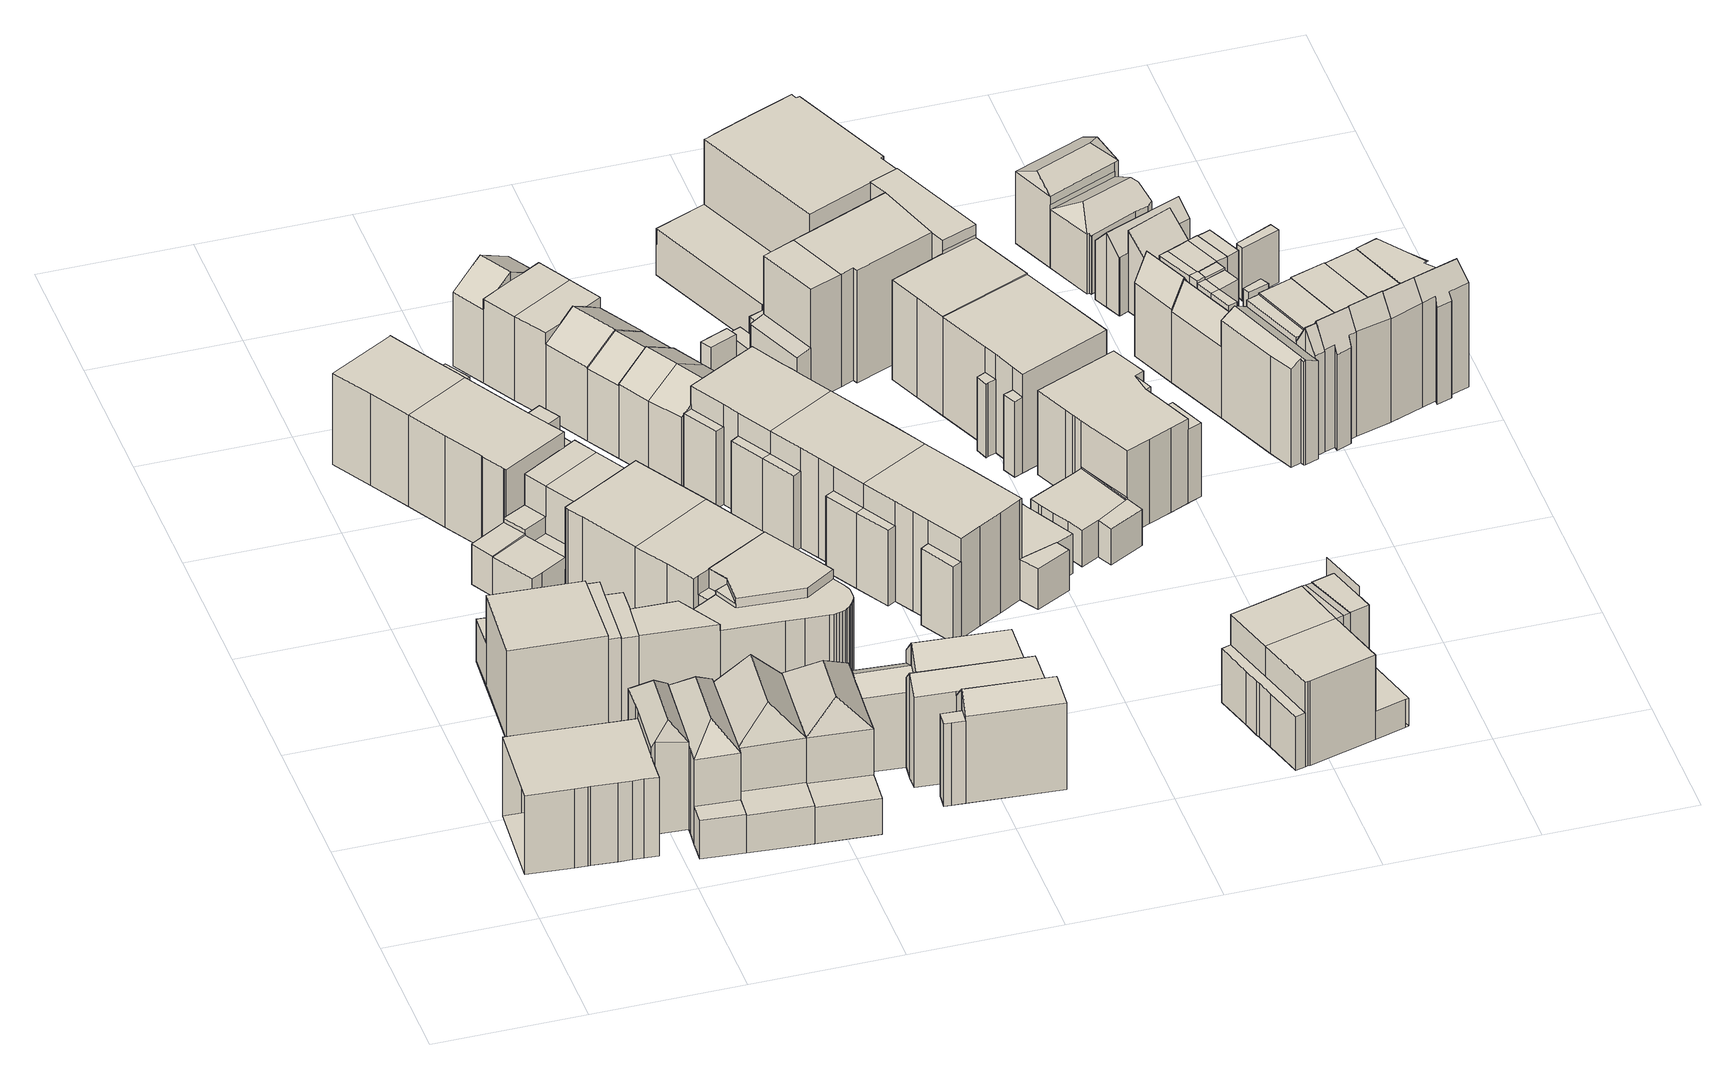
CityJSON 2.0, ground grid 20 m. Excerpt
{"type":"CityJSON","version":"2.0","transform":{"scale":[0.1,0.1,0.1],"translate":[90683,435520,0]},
"CityObjects":{
"building1":{"type":"Building","attributes":{"TerrainHeight":2.69,"bron_tex":"UltraCAM-X 10cm juni 2008","voll_tex":"complete","bron_geo":"Lidar 15-30 punten - nov. 2008","status":"1"},"geometry":[{"type":"MultiSurface","lod":"2","boundaries":[[[0,1,2,3,4,5,6,7,8,9,10,11,12]],[[13,14,15,16,17,18,19,20,21,22,23,24,25]],[[0,12,14,13]],[[12,11,15,14]],[[11,10,16,15]],[[26,9,17,27]],[[9,8,18,17]],[[8,7,19,18]],[[7,6,20,19]],[[6,5,21,20]],[[5,4,22,21]],[[4,3,23,22]],[[3,2,24,23]],[[2,1,25,24]]]}]},
"building2":{"type":"Building","attributes":{"TerrainHeight":2.73,"bron_tex":"UltraCAM-X 10cm juni 2008","voll_tex":"complete","bron_geo":"Lidar 15-30 punten - nov. 2008","status":"1"},"geometry":[{"type":"MultiSurface","lod":"2","boundaries":[[[28,29,30,31]],[[32,33,34,35]],[[36,37,38,39]],[[32,35,38,40]],[[35,34,39,38]],[[34,33,41,42]],[[28,31,40,37]],[[31,30,33,32]],[[30,29,43,44]],[[29,28,37,36]]]}]},
"building3":{"type":"Building","attributes":{"TerrainHeight":2.78,"bron_tex":"UltraCAM-X 10cm juni 2008","voll_tex":"complete","bron_geo":"Lidar 15-30 punten - nov. 2008","status":"1"},"geometry":[{"type":"MultiSurface","lod":"2","boundaries":[[[45,46,47]],[[47,46,48,49,50,51]],[[45,47,51,52,53,54]],[[52,51,50]],[[55,56,57]],[[58,59,57,56]],[[60,61,62,58,56,55,63]],[[62,59,58]],[[64,65,66,67]],[[16,68,69,70,71,72,73,74,75,76,17]],[[64,67,77,72]],[[66,65,71,78]],[[65,64,72,71]],[[46,45,67,66]],[[50,49,79,70]],[[49,48,80,79]],[[48,46,78,80]],[[45,54,73,77]],[[54,53,74,73]],[[52,50,70,81]],[[55,57,81,69]],[[57,59,53,52]],[[61,60,10,26]],[[60,63,68,16]],[[63,55,69,68]],[[62,61,27,75]],[[59,62,75,74]]]}]},
"building4":{"type":"Building","attributes":{"TerrainHeight":3.07,"bron_tex":"UltraCAM-X 10cm juni 2008","voll_tex":"complete","bron_geo":"Lidar 15-30 punten - nov. 2008","status":"1"},"geometry":[{"type":"MultiSurface","lod":"2","boundaries":[[[82,83,84,85]],[[83,86,84]],[[82,85,87]],[[84,86,87,85]],[[88,89,90,91,92,93]],[[70,94,95,71]],[[88,93,78,71]],[[93,92,80,78]],[[92,91,79,80]],[[90,89,95,96]],[[89,88,71,95]],[[83,82,70,79]],[[86,83,91,90]],[[82,87,94,70]],[[87,86,96,94]]]}]},
"building5":{"type":"Building","attributes":{"TerrainHeight":3.21,"bron_tex":"UltraCAM-X 10cm juni 2008","voll_tex":"complete","bron_geo":"Lidar 15-30 punten - nov. 2008","status":"1"},"geometry":[{"type":"MultiSurface","lod":"2","boundaries":[[[44,43,97,98,99]],[[100,101,102,103,104]],[[105,106,107,108,109]],[[42,41,110,111,112,113,114,115,116]],[[117,118,119,36,39,120]],[[105,109,102,101]],[[109,108,114,113]],[[108,107,118,121]],[[107,106,122,123]],[[106,105,124,119]],[[42,116,120,39]],[[116,115,117,120]],[[115,114,121,117]],[[44,99,110,41]],[[99,98,111,110]],[[98,97,100,104]],[[97,43,36,125]],[[104,103,112,111]],[[103,102,113,112]],[[101,100,125,124]]]}]},
"building6":{"type":"Building","attributes":{"TerrainHeight":2.7,"bron_tex":"UltraCAM-X 10cm juni 2008","voll_tex":"complete","bron_geo":"Lidar 15-30 punten - nov. 2008","status":"1"},"geometry":[{"type":"MultiSurface","lod":"2","boundaries":[[[126,127,128,129]],[[130,131,132,133,134,135,136,137,138]],[[139,140,141,142]],[[143,144,145,146]],[[147,148,149,150,151,152,153]],[[126,129,139,142]],[[129,128,154,155]],[[128,127,143,146]],[[130,138,142,141]],[[138,137,127,126]],[[137,136,144,143]],[[134,133,153,152]],[[133,132,147,153]],[[140,139,155,149]],[[146,145,150,154]],[[145,144,156,157]]]}]},
"building7":{"type":"Building","attributes":{"TerrainHeight":2.75,"bron_tex":"UltraCAM-X 10cm juni 2008","voll_tex":"complete","bron_geo":"Lidar 15-30 punten - nov. 2008","status":"1"},"geometry":[{"type":"MultiSurface","lod":"2","boundaries":[[[158,159,160,161]],[[162,163,164,165,166]],[[167,168,169,170]],[[160,171,172,161]],[[173,174,175,176,177]],[[178,179,180,181]],[[182,183,184,185,186,187,188]],[[180,179,185,189]],[[159,158,183,190]],[[158,161,191,183]],[[160,159,173,177]],[[166,165,179,178]],[[165,164,186,185]],[[164,163,187,186]],[[163,162,192,187]],[[168,167,193,188]],[[170,169,162,166]],[[169,168,188,192]],[[161,172,184,191]],[[172,171,189,184]],[[171,160,181,180]],[[175,174,182,193]],[[174,173,190,182]],[[177,176,178,181]],[[176,175,167,170]]]}]},
"building8":{"type":"Building","attributes":{"TerrainHeight":2.72,"bron_tex":"UltraCAM-X 10cm juni 2008","voll_tex":"complete","bron_geo":"Lidar 15-30 punten - nov. 2008","status":"1"},"geometry":[{"type":"MultiSurface","lod":"2","boundaries":[[[136,135,134,194,195,196,197,198,199,200,201,202]],[[202,201,203,204]],[[205,157,156,206]],[[207,208,209,210,211]],[[151,150,212,183,182,213,214,215,216,217,152]],[[211,210,212,218]],[[210,209,183,212]],[[209,208,219,183]],[[136,202,206,156]],[[201,200,208,207]],[[200,199,182,219]],[[199,198,213,182]],[[198,197,214,213]],[[197,196,215,214]],[[196,195,216,215]],[[195,194,217,216]],[[194,134,152,217]],[[202,204,205,206]],[[204,203,218,220]],[[203,201,207,211]],[[157,205,220,150]]]}]},
"building9":{"type":"Building","attributes":{"TerrainHeight":3.33,"bron_tex":"UltraCAM-X 10cm juni 2008","voll_tex":"complete","bron_geo":"Lidar 15-30 punten - nov. 2008","status":"1"},"geometry":[{"type":"MultiSurface","lod":"2","boundaries":[[[86,221,222,223]],[[86,224,221]],[[223,222,225]],[[221,224,226,227,225,222]],[[228,229,230,231]],[[94,232,233,234,235,95]],[[228,231,96,95]],[[230,229,235,236]],[[229,228,95,235]],[[86,223,94,96]],[[224,86,231,230]],[[223,225,232,94]],[[225,237,238]],[[239,227,240]],[[227,226,234,233]],[[226,224,236,234]]]}]},
"building10":{"type":"Building","attributes":{"TerrainHeight":3.16,"bron_tex":"UltraCAM-X 10cm juni 2008","voll_tex":"complete","bron_geo":"Lidar 15-30 punten - nov. 2008","status":"1"},"geometry":[{"type":"MultiSurface","lod":"2","boundaries":[[[241,242,243,244,245,246,247,248]],[[184,249,250,251,252,253,185]],[[241,248,189,185]],[[248,247,184,189]],[[247,246,249,184]],[[245,244,251,250]],[[244,243,252,251]],[[243,242,253,252]],[[242,241,185,253]]]}]},
"building11":{"type":"Building","attributes":{"TerrainHeight":3.17,"bron_tex":"UltraCAM-X 10cm juni 2008","voll_tex":"complete","bron_geo":"Lidar 15-30 punten - nov. 2008","status":"1"},"geometry":[{"type":"MultiSurface","lod":"2","boundaries":[[[254,255,256,257]],[[258,259,260,261]],[[123,122,262,263,264,265,266,267,268,269,270,271,272,273,274,275,276,277,278,279,280,281,282,283,284,285,286]],[[287,288,289,290,291,292,293,294]],[[295,246,245,296,297,298,299]],[[249,300,301,302,303,304,305,306,307,308,309,310,311,312,313,314,315,316,317,318,319,320,321,322,119,118,323,324,325,326,250]],[[255,254,324,323]],[[258,261,256,255]],[[259,258,286,285]],[[123,286,323,118]],[[283,282,302,327]],[[282,281,303,302]],[[281,280,304,303]],[[280,279,305,304]],[[279,278,306,305]],[[278,277,307,306]],[[277,276,308,307]],[[276,275,309,308]],[[275,274,310,309]],[[274,273,311,310]],[[273,272,312,311]],[[272,271,313,312]],[[271,270,314,313]],[[270,269,315,314]],[[269,268,316,315]],[[268,267,317,316]],[[267,266,318,317]],[[266,265,319,318]],[[265,264,320,319]],[[264,263,321,320]],[[263,262,322,321]],[[262,122,119,322]],[[287,294,295,299]],[[294,293,300,328]],[[293,292,301,300]],[[292,291,327,301]],[[291,290,284,283]],[[290,289,285,284]],[[289,288,260,259]],[[329,287,257,256]],[[288,329,261,260]],[[246,295,328,249]],[[299,298,254,257]],[[298,297,325,324]],[[297,296,326,325]],[[296,245,250,326]]]}]},
"building12":{"type":"Building","attributes":{"TerrainHeight":1.09,"bron_tex":"UltraCAM-X 10cm juni 2008","voll_tex":"complete","bron_geo":"Lidar 15-30 punten - nov. 2008","status":"1"},"geometry":[{"type":"MultiSurface","lod":"2","boundaries":[[[330,331,332,333]],[[331,334,335,332]],[[336,337,338,339]],[[331,340,341]],[[330,333,338,337]],[[342,332,343]],[[344,331,341]],[[332,345,343]],[[335,334,336,339]]]}]},
"building13":{"type":"Building","attributes":{"TerrainHeight":3.39,"bron_tex":"UltraCAM-X 10cm juni 2008","voll_tex":"complete","bron_geo":"Lidar 15-30 punten - nov. 2008","status":"1"},"geometry":[{"type":"MultiSurface","lod":"2","boundaries":[[[240,346,347,348,349]],[[349,348,350,238]],[[351,352,353,354]],[[354,353,355,356,357]],[[358,359,360,233,232,361]],[[239,349,362]],[[347,346,360,363]],[[346,240,233,360]],[[349,237,362]],[[238,350,364,232]],[[351,354,365,347]],[[353,352,359,366]],[[352,351,363,359]],[[367,357,350,348]],[[354,367,348,365]],[[357,356,361,364]],[[356,355,358,361]],[[355,353,366,358]]]}]},
"building14":{"type":"Building","attributes":{"TerrainHeight":1.14,"bron_tex":"UltraCAM-X 10cm juni 2008","voll_tex":"complete","bron_geo":"Lidar 15-30 punten - nov. 2008","status":"1"},"geometry":[{"type":"MultiSurface","lod":"2","boundaries":[[[368,369,370,371]],[[339,338,372,373]],[[342,371,333]],[[368,345,335]],[[371,370,372,338]],[[369,368,339,373]]]}]},
"building15":{"type":"Building","attributes":{"TerrainHeight":3.38,"bron_tex":"UltraCAM-X 10cm juni 2008","voll_tex":"complete","bron_geo":"Lidar 15-30 punten - nov. 2008","status":"1"},"geometry":[{"type":"MultiSurface","lod":"2","boundaries":[[[374,375,376,377]],[[378,379,380,375,374]],[[359,381,382,383,360]],[[374,377,360,384]],[[377,376,359,360]],[[376,375,385,359]],[[378,374,384,383]],[[375,380,381,385]],[[380,379,386,387]],[[379,378,383,382]]]}]},
"building16":{"type":"Building","attributes":{"TerrainHeight":1.2,"bron_tex":"UltraCAM-X 10cm juni 2008","voll_tex":"complete","bron_geo":"Lidar 15-30 punten - nov. 2008","status":"1"},"geometry":[{"type":"MultiSurface","lod":"2","boundaries":[[[370,369,388,389]],[[373,372,390,391]],[[370,389,390,372]],[[389,392,393]],[[394,388,395]],[[388,369,373,391]]]}]},
"building17":{"type":"Building","attributes":{"TerrainHeight":3.55,"bron_tex":"UltraCAM-X 10cm juni 2008","voll_tex":"complete","bron_geo":"Lidar 15-30 punten - nov. 2008","status":"1"},"geometry":[{"type":"MultiSurface","lod":"2","boundaries":[[[396,397,398,399,400]],[[399,398,387,386]],[[401,402,403,404,405]],[[381,406,407,408,409,410,382]],[[401,405,409,408]],[[405,404,410,409]],[[403,402,407,411]],[[402,401,408,407]],[[396,400,404,403]],[[400,399,412,410]],[[398,397,406,413]],[[397,396,411,406]],[[399,386,382,412]],[[387,398,413,381]]]}]},
"building18":{"type":"Building","attributes":{"TerrainHeight":0.97,"bron_tex":"UltraCAM-X 10cm juni 2008","voll_tex":"complete","bron_geo":"Lidar 15-30 punten - nov. 2008","status":"1"},"geometry":[{"type":"MultiSurface","lod":"2","boundaries":[[[395,414,415,416]],[[416,415,417,393]],[[391,390,418,419]],[[394,416,420]],[[415,414,421,422]],[[414,395,391,419]],[[416,392,420]],[[393,417,418,390]],[[417,415,422,423]]]}]},
"building19":{"type":"Building","attributes":{"TerrainHeight":1.1,"bron_tex":"UltraCAM-X 10cm juni 2008","voll_tex":"complete","bron_geo":"Lidar 15-30 punten - nov. 2008","status":"1"},"geometry":[{"type":"MultiSurface","lod":"2","boundaries":[[[422,421,424,425]],[[423,422,425,426]],[[419,418,427,428]],[[424,421,419,428]],[[423,426,427,418]]]}]},
"building20":{"type":"Building","attributes":{"TerrainHeight":0.93,"bron_tex":"UltraCAM-X 10cm juni 2008","voll_tex":"complete","bron_geo":"Lidar 15-30 punten - nov. 2008","status":"1"},"geometry":[{"type":"MultiSurface","lod":"2","boundaries":[[[429,430,431,432]],[[433,429,432,434]],[[428,427,435,436]],[[430,429,425,424]],[[431,430,428,436]],[[429,433,426,425]],[[433,434,435,427]]]}]},
"building21":{"type":"Building","attributes":{"TerrainHeight":0.93,"bron_tex":"UltraCAM-X 10cm juni 2008","voll_tex":"complete","bron_geo":"Lidar 15-30 punten - nov. 2008","status":"1"},"geometry":[{"type":"MultiSurface","lod":"2","boundaries":[[[432,431,437,438,439]],[[434,432,439,440]],[[436,435,441,442,443]],[[439,438,442,444]],[[438,437,443,442]],[[437,431,436,443]],[[434,440,441,435]],[[440,439,444,441]]]}]},
"building22":{"type":"Building","attributes":{"TerrainHeight":0.87,"bron_tex":"UltraCAM-X 10cm juni 2008","voll_tex":"complete","bron_geo":"Lidar 15-30 punten - nov. 2008","status":"1"},"geometry":[{"type":"MultiSurface","lod":"2","boundaries":[[[445,446,447,448,449,450,451,452,453,454,455]],[[456,457,458,459]],[[460,461,462,463]],[[442,441,464,465,466,467,468,469,470,471,472,473,474]],[[456,459,475,442]],[[458,457,474,473]],[[457,456,442,474]],[[460,463,472,471]],[[461,460,471,470]],[[445,455,441,475]],[[455,454,464,441]],[[454,453,465,464]],[[453,452,466,465]],[[452,451,467,466]],[[451,450,468,467]],[[450,449,469,468]],[[448,447,463,462]],[[447,446,473,472]],[[446,445,459,458]]]}]},
"building23":{"type":"Building","attributes":{"TerrainHeight":0.86,"bron_tex":"UltraCAM-X 10cm juni 2008","voll_tex":"complete","bron_geo":"Lidar 15-30 punten - nov. 2008","status":"1"},"geometry":[{"type":"MultiSurface","lod":"2","boundaries":[[[449,448,476,477,478,479,480,481,482]],[[462,461,483,484]],[[485,486,487,488]],[[470,469,489,490,491,492,493,494,495,496,497]],[[484,483,497,496]],[[483,461,470,497]],[[485,488,494,493]],[[486,485,493,492]],[[449,482,489,469]],[[482,481,490,489]],[[481,480,491,490]],[[479,478,488,487]],[[478,477,495,494]],[[477,476,496,495]],[[476,448,462,484]]]}]},
"building24":{"type":"Building","attributes":{"TerrainHeight":0.56,"bron_tex":"UltraCAM-X 10cm juni 2008","voll_tex":"complete","bron_geo":"Lidar 15-30 punten - nov. 2008","status":"1"},"geometry":[{"type":"MultiSurface","lod":"2","boundaries":[[[498,499,500,501]],[[502,503,504,505]],[[498,501,505,504]],[[501,500,502,505]],[[500,499,503,502]],[[499,498,504,503]]]}]},
"building25":{"type":"Building","attributes":{"TerrainHeight":0.88,"bron_tex":"UltraCAM-X 10cm juni 2008","voll_tex":"complete","bron_geo":"Lidar 15-30 punten - nov. 2008","status":"1"},"geometry":[{"type":"MultiSurface","lod":"2","boundaries":[[[480,479,506,507,508,509,510,511,512,513,514,515]],[[487,486,516,517]],[[518,519,520,521]],[[492,491,522,523,524,525,526,527,528,529,530,531,532,533]],[[517,516,533,532]],[[516,486,492,533]],[[518,521,530,529]],[[520,519,528,534]],[[519,518,529,528]],[[480,515,522,491]],[[515,514,523,522]],[[514,513,535,536]],[[513,512,537,538]],[[512,511,526,525]],[[511,510,527,526]],[[510,509,534,527]],[[509,508,521,520]],[[508,507,531,530]],[[507,506,532,531]],[[506,479,487,517]]]}]},
"building26":{"type":"Building","attributes":{"TerrainHeight":0.89,"bron_tex":"UltraCAM-X 10cm juni 2008","voll_tex":"complete","bron_geo":"Lidar 15-30 punten - nov. 2008","status":"1"},"geometry":[{"type":"MultiSurface","lod":"2","boundaries":[[[536,535,539,540,541,542,543,544,545,546,547]],[[537,548,549,550,538]],[[523,551,552,553,554,555,556,557,558,559,560,561,525,524]],[[536,547,551,523]],[[547,546,552,551]],[[546,545,553,552]],[[545,544,554,553]],[[544,543,555,554]],[[543,542,556,555]],[[542,541,557,556]],[[541,540,558,557]],[[540,539,559,558]],[[538,550,539,535]],[[550,549,560,559]],[[549,548,561,560]],[[548,537,525,561]]]}]},
"building27":{"type":"Building","attributes":{"TerrainHeight":-0.79,"bron_tex":"UltraCAM-X 10cm juni 2008","voll_tex":"complete","bron_geo":"Lidar 15-30 punten - nov. 2008","status":"1"},"geometry":[{"type":"MultiSurface","lod":"2","boundaries":[[[562,563,564,565,566,567]],[[568,567,566,569,570,571]],[[572,573,574,575,576,577,578,579,580,581,582,583,584]],[[585,586,563,562]],[[587,588,589,590]],[[591,592,593,594,595,596]],[[597,598,599,600,601,602]],[[603,604,605,606]],[[607,608,609,610,611,612]],[[613,614,615,616]],[[617,618,619,620,621,622,623,624,625,626,627,628,629,630,631,632,633,634,635,636,637]],[[638,639,618,619]],[[639,638,640,641]],[[597,602,629,628]],[[598,597,612,611]],[[604,603,642,626]],[[603,606,609,608]],[[606,605,625,624]],[[605,604,626,625]],[[608,607,627,642]],[[607,612,628,627]],[[610,609,624,643]],[[613,616,611,610]],[[615,614,623,644]],[[614,613,643,623]],[[585,562,599,598]],[[563,586,644,645]],[[586,585,616,615]],[[588,587,601,600]],[[591,596,646,647]],[[596,595,648,632]],[[594,593,602,601]],[[593,592,630,629]],[[592,591,631,630]],[[649,567,589,588]],[[562,649,600,599]],[[566,565,621,620]],[[565,564,622,621]],[[564,563,645,622]],[[568,571,575,574]],[[571,570,618,617]],[[570,569,640,641]],[[569,566,620,619]],[[567,568,590,589]],[[572,584,650,648]],[[584,583,651,650]],[[583,582,652,651]],[[582,581,653,652]],[[581,580,633,653]],[[580,579,634,633]],[[579,578,635,634]],[[578,577,636,635]],[[577,576,637,636]],[[576,575,617,637]],[[574,573,587,590]],[[573,572,595,594]]]}]},
"building28":{"type":"Building","attributes":{"TerrainHeight":1.4,"bron_tex":"UltraCAM-X 10cm juni 2008","voll_tex":"complete","bron_geo":"Lidar 15-30 punten - nov. 2008","status":"1"},"geometry":[{"type":"MultiSurface","lod":"2","boundaries":[[[654,655,656,657,658,659,660,661,662,663,664,665,666]],[[660,667,668,661]],[[669,670,671,672,673,674,675,676,677,678,679,680,681,682,683]],[[654,666,679,678]],[[666,665,680,679]],[[665,664,681,680]],[[664,663,682,681]],[[660,659,673,672]],[[659,658,674,673]],[[658,657,675,674]],[[657,656,676,675]],[[656,655,677,676]],[[655,654,678,677]],[[661,668,670,669]],[[668,667,671,670]],[[667,660,672,671]]]}]},
"building29":{"type":"Building","attributes":{"TerrainHeight":4.28,"bron_tex":"UltraCAM-X 10cm juni 2008","voll_tex":"complete","bron_geo":"Lidar 15-30 punten - nov. 2008","status":"1"},"geometry":[{"type":"MultiSurface","lod":"2","boundaries":[[[684,685,686,687]],[[688,689,690,691]],[[692,693,694,695]],[[696,697,698,699,700,701]],[[698,702,703,704,705,699]],[[700,706,685,684]],[[707,708,709,710,711]],[[712,713,714,715,716,717,718,719]],[[720,721,722,723,724,725,726,727,728,729,730,731,732]],[[733,734,725,735]],[[711,710,726,736]],[[709,708,737,727]],[[713,712,738,720]],[[719,718,728,739]],[[718,717,729,728]],[[717,716,730,729]],[[716,715,731,730]],[[715,714,732,731]],[[714,713,720,732]],[[684,687,723,740]],[[686,685,741,742]],[[688,691,694,693]],[[691,690,736,743]],[[690,689,742,711]],[[689,688,687,686]],[[692,695,725,724]],[[695,694,743,725]],[[693,692,724,723]],[[697,696,721,738]],[[696,701,722,721]],[[701,700,744,722]],[[699,706,700]],[[698,697,712,745]],[[699,705,708,707]],[[705,704,746,737]],[[704,703,747,746]],[[703,702,739,747]],[[702,698,745,719]],[[700,684,740,744]],[[685,706,707,741]]]}]},
"building30":{"type":"Building","attributes":{"TerrainHeight":-0.38,"bron_tex":"UltraCAM-X 10cm juni 2008","voll_tex":"complete","bron_geo":"Lidar 15-30 punten - nov. 2008","status":"1"},"geometry":[{"type":"MultiSurface","lod":"2","boundaries":[[[748,749,750,751,641,640]],[[752,753,754,619,618,755]],[[748,640,619,754]],[[641,751,755,618]],[[751,750,756,757]],[[750,749,753,752]],[[749,748,754,753]]]}]},
"building31":{"type":"Building","attributes":{"TerrainHeight":-0.37,"bron_tex":"UltraCAM-X 10cm juni 2008","voll_tex":"complete","bron_geo":"Lidar 15-30 punten - nov. 2008","status":"1"},"geometry":[{"type":"MultiSurface","lod":"2","boundaries":[[[757,756,758,759,760,761,762]],[[763,764,765,766,767]],[[768,769,770,771,772]],[[752,755,773,774,775,776,777,778,779,780,781,782]],[[757,762,773,755]],[[762,761,783,773]],[[761,760,764,763]],[[760,759,778,777]],[[759,758,768,772]],[[758,756,752,782]],[[766,765,776,775]],[[765,764,777,776]],[[763,767,774,783]],[[767,766,775,774]],[[769,768,782,781]],[[772,771,779,778]],[[771,770,780,779]],[[770,769,781,780]]]}]},
"building32":{"type":"Building","attributes":{"TerrainHeight":1.18,"bron_tex":"UltraCAM-X 10cm juni 2008","voll_tex":"complete","bron_geo":"Lidar 15-30 punten - nov. 2008","status":"1"},"geometry":[{"type":"MultiSurface","lod":"2","boundaries":[[[784,785,786]],[[787,788,789]],[[790,791,792,793,794]],[[795,796,797,798,799,800,801,802,803,804,785,784,805,806]],[[682,807,808,809,810,811,812,813,814,815,816,817,818,819,820,821,669,683]],[[784,786,814,813]],[[786,785,815,814]],[[789,788,662,661]],[[788,787,663,662]],[[790,794,817,816]],[[794,793,818,817]],[[793,792,819,818]],[[792,791,822,819]],[[795,806,811,810]],[[806,805,812,811]],[[805,784,813,812]],[[785,804,816,815]],[[804,803,791,790]],[[803,802,820,822]],[[802,801,821,820]],[[801,800,669,821]],[[800,799,787,789]],[[799,798,807,682]],[[798,797,808,807]],[[797,796,809,808]],[[796,795,810,809]]]}]},
"building33":{"type":"Building","attributes":{"TerrainHeight":0.64,"bron_tex":"UltraCAM-X 10cm juni 2008","voll_tex":"complete","bron_geo":"Lidar 15-30 punten - nov. 2008","status":"1"},"geometry":[{"type":"MultiSurface","lod":"2","boundaries":[[[823,824,825,826,827]],[[824,828,829,825]],[[830,831,832,833]],[[834,835,836,837]],[[838,834,837,839]],[[840,841,842,843,844,845,846,847]],[[827,826,846,845]],[[829,828,840,847]],[[830,833,841,848]],[[833,832,842,841]],[[832,831,843,842]],[[837,836,844,843]],[[836,835,845,844]],[[835,834,849,827]],[[838,839,848,850]],[[839,837,831,830]],[[834,838,823,849]]]}]},
"building34":{"type":"Building","attributes":{"TerrainHeight":0.91,"bron_tex":"UltraCAM-X 10cm juni 2008","voll_tex":"complete","bron_geo":"Lidar 15-30 punten - nov. 2008","status":"1"},"geometry":[{"type":"MultiSurface","lod":"2","boundaries":[[[851,852,853,854,855,856,857]],[[858,851,857,859,860,861]],[[862,863,864,865]],[[866,867,868,869]],[[867,870,871,868]],[[872,873,874,875,876,877,878,879,847,846]],[[862,865,872,846]],[[864,863,866,869]],[[863,862,858,861]],[[880,851,881,825]],[[852,880,825,829]],[[857,856,876,882]],[[856,855,877,876]],[[855,854,878,877]],[[854,853,879,878]],[[853,852,847,879]],[[851,858,826,881]],[[860,859,875,874]],[[859,857,882,875]],[[867,866,861,883]],[[871,870,874,873]],[[870,867,883,860]]]}]},
"building35":{"type":"Building","attributes":{"TerrainHeight":0.33,"bron_tex":"UltraCAM-X 10cm juni 2008","voll_tex":"complete","bron_geo":"Lidar 15-30 punten - nov. 2008","status":"1"},"geometry":[{"type":"MultiSurface","lod":"2","boundaries":[[[884,885,886,887]],[[885,888,889,886]],[[890,891,892,893,894]],[[895,890,894,896]],[[897,898,899,900,901]],[[892,902,903,893]],[[904,905,906,907]],[[908,909,910,911]],[[912,913,914,915]],[[916,917,918,841,840,919,920,921,922]],[[885,884,923,924]],[[887,886,824,823]],[[888,885,924,919]],[[886,889,828,824]],[[889,888,919,840]],[[892,891,920,925]],[[891,890,926,927]],[[894,893,912,915]],[[890,895,928,926]],[[895,896,899,898]],[[896,894,908,911]],[[898,897,929,928]],[[897,901,922,921]],[[901,900,916,922]],[[900,899,917,916]],[[902,892,925,923]],[[903,902,884,930]],[[904,907,893,903]],[[907,906,913,912]],[[906,905,850,931]],[[905,904,930,887]],[[911,910,918,917]],[[910,909,841,918]],[[915,914,909,908]],[[914,913,931,841]]]}]},
"building36":{"type":"Building","attributes":{"TerrainHeight":-0.88,"bron_tex":"UltraCAM-X 10cm juni 2008","voll_tex":"complete","bron_geo":"Lidar 15-30 punten - nov. 2008","status":"1"},"geometry":[{"type":"MultiSurface","lod":"2","boundaries":[[[932,933,934,935,936]],[[937,938,939]],[[939,938,940,941,942]],[[942,941,943]],[[937,939,942,943,944]],[[945,946,947,948,949,950,951,952,953]],[[954,955,952,953]],[[955,954,956,957]],[[938,937,945,953]],[[941,940,952,951]],[[940,938,958,959]],[[943,941,951,950]],[[944,943,933,932]],[[932,936,947,946]],[[936,935,948,947]],[[935,934,949,948]],[[934,933,950,949]]]}]},
"building37":{"type":"Building","attributes":{"TerrainHeight":-0.23,"bron_tex":"UltraCAM-X 10cm juni 2008","voll_tex":"complete","bron_geo":"Lidar 15-30 punten - nov. 2008","status":"1"},"geometry":[{"type":"MultiSurface","lod":"2","boundaries":[[[960,961,962,963,964,965,966,967,968,969]],[[957,956,969,968]],[[956,960,969]],[[957,968,967]],[[970,971,972,973]],[[953,952,974,975,976,977,978,979,980,981,982,983]],[[973,972,977,976]],[[972,971,978,977]],[[971,970,979,978]],[[967,966,975,974]],[[966,965,976,975]],[[965,964,970,973]],[[964,963,980,979]],[[963,962,981,980]],[[962,961,982,981]],[[961,960,983,982]],[[960,956,953,983]],[[957,967,974,952]]]}]},
"building38":{"type":"Building","attributes":{"TerrainHeight":-0.23,"bron_tex":"UltraCAM-X 10cm juni 2008","voll_tex":"complete","bron_geo":"Lidar 15-30 punten - nov. 2008","status":"1"},"geometry":[{"type":"MultiSurface","lod":"2","boundaries":[[[984,985,986,987,988,989,990]],[[991,984,990,992,993,994]],[[995,996,997,998,999,1000]],[[1001,1002,1003,1004,1005,1006,1007,1008,1009,1010,1011,1012,1013]],[[990,989,1013,1014]],[[989,988,1001,1013]],[[987,986,1007,1006]],[[986,985,1008,1007]],[[985,984,1015,1008]],[[991,994,1010,1009]],[[994,993,1011,1010]],[[993,992,1012,1011]],[[992,990,1014,1012]],[[984,991,1009,1015]],[[995,1000,988,987]],[[1000,999,1002,1001]],[[999,998,1003,1002]],[[998,997,1004,1003]],[[997,996,1005,1004]],[[996,995,1006,1005]]]}]},
"building39":{"type":"Building","attributes":{"TerrainHeight":0.34,"bron_tex":"UltraCAM-X 10cm juni 2008","voll_tex":"complete","bron_geo":"Lidar 15-30 punten - nov. 2008","status":"1"},"geometry":[{"type":"MultiSurface","lod":"2","boundaries":[[[1016,927,929,1017]],[[1002,921,920,1003]],[[1016,1017,1002,1003]],[[1017,929,921,1002]],[[927,1016,1003,920]]]}]},
"building40":{"type":"Building","attributes":{"TerrainHeight":0.67,"bron_tex":"UltraCAM-X 10cm juni 2008","voll_tex":"complete","bron_geo":"Lidar 15-30 punten - nov. 2008","status":"1"},"geometry":[{"type":"MultiSurface","lod":"2","boundaries":[[[1018,1019,1020,1021,1022]],[[1023,1024,1025,1026]],[[1024,1027,1028,1029,1030,1031,1032,1025]],[[872,1033,1034,1035,1036,1037,1038,1039,873]],[[1018,1022,1033,872]],[[1022,1021,1034,1033]],[[1020,1019,1023,1026]],[[1019,1018,865,864]],[[1024,1023,869,868]],[[1032,1031,1036,1035]],[[1031,1030,1037,1036]],[[1030,1029,1038,1037]],[[1029,1028,1039,1038]],[[1028,1027,873,1039]],[[1027,1024,868,871]]]}]},
"building41":{"type":"Building","attributes":{"TerrainHeight":-0.2,"bron_tex":"UltraCAM-X 10cm juni 2008","voll_tex":"complete","bron_geo":"Lidar 15-30 punten - nov. 2008","status":"1"},"geometry":[{"type":"MultiSurface","lod":"2","boundaries":[[[1040,1041,1042,1043]],[[1044,1045,1046,1047]],[[1040,1043,1046,1045]],[[1043,1042,1047,1046]],[[1042,1041,1044,1047]],[[1041,1040,1045,1044]]]}]},
"building42":{"type":"Building","attributes":{"TerrainHeight":0.56,"bron_tex":"UltraCAM-X 10cm juni 2008","voll_tex":"complete","bron_geo":"Lidar 15-30 punten - nov. 2008","status":"1"},"geometry":[{"type":"MultiSurface","lod":"2","boundaries":[[[1048,1049,1050,1051]],[[1052,1053,1054,1055]],[[1053,1056,1057,1054]],[[1034,1058,1059,1035]],[[1048,1051,1058,1034]],[[1051,1050,1060,1061]],[[1050,1049,1052,1055]],[[1049,1048,1021,1020]],[[1055,1054,1062,1063]],[[1053,1052,1026,1025]],[[1054,1057,1064,1062]],[[1057,1056,1035,1059]],[[1056,1053,1025,1032]]]}]},
"building43":{"type":"Building","attributes":{"TerrainHeight":0.56,"bron_tex":"UltraCAM-X 10cm juni 2008","voll_tex":"complete","bron_geo":"Lidar 15-30 punten - nov. 2008","status":"1"},"geometry":[{"type":"MultiSurface","lod":"2","boundaries":[[[1065,1066,1067,1068]],[[1069,1070,1071,1072]],[[1065,1068,1071,1070]],[[1068,1067,1072,1071]],[[1067,1066,1069,1072]],[[1066,1065,1070,1069]]]}]},
"building44":{"type":"Building","attributes":{"TerrainHeight":-0.12,"bron_tex":"UltraCAM-X 10cm juni 2008","voll_tex":"complete","bron_geo":"Lidar 15-30 punten - nov. 2008","status":"1"},"geometry":[{"type":"MultiSurface","lod":"2","boundaries":[[[1073,1074,1075,1076]],[[1077,1078,1079,1080]],[[1073,1076,1079,1078]],[[1076,1075,1080,1079]],[[1075,1074,1077,1080]],[[1074,1073,1078,1077]]]}]},
"building45":{"type":"Building","attributes":{"TerrainHeight":0.33,"bron_tex":"UltraCAM-X 10cm juni 2008","voll_tex":"complete","bron_geo":"Lidar 15-30 punten - nov. 2008","status":"1"},"geometry":[{"type":"MultiSurface","lod":"2","boundaries":[[[1081,1082,1083,1084]],[[1085,1086,1087,1088]],[[1081,1084,1087,1086]],[[1084,1083,1088,1087]],[[1083,1082,1085,1088]],[[1082,1081,1086,1085]]]}]},
"building46":{"type":"Building","attributes":{"TerrainHeight":0.66,"bron_tex":"UltraCAM-X 10cm juni 2008","voll_tex":"complete","bron_geo":"Lidar 15-30 punten - nov. 2008","status":"1"},"geometry":[{"type":"MultiSurface","lod":"2","boundaries":[[[1061,1060,1089,1090]],[[1063,1062,1091,1092]],[[1062,1064,1093,1091]],[[1094,1095,1059,1058]],[[1061,1090,1094,1058]],[[1089,1060,1063,1092]],[[1093,1064,1059,1095]]]}]},
"building47":{"type":"Building","attributes":{"TerrainHeight":0.63,"bron_tex":"UltraCAM-X 10cm juni 2008","voll_tex":"complete","bron_geo":"Lidar 15-30 punten - nov. 2008","status":"1"},"geometry":[{"type":"MultiSurface","lod":"2","boundaries":[[[1096,1097,1098]],[[1099,1100,1101,1102,1103,1104,1105]],[[1106,1091,1107,1108]],[[1091,1093,1109,1110,1111,1112,1113,1107]],[[1114,1115,1116,1117,1118,1119,1120,1121,1095,1094,1122]],[[1099,1105,1122,1094]],[[1105,1104,1114,1122]],[[1104,1103,1096,1098]],[[1101,1100,1106,1108]],[[1100,1099,1090,1089]],[[1106,1092,1091]],[[1113,1112,1118,1117]],[[1112,1111,1119,1118]],[[1111,1110,1120,1119]],[[1110,1109,1121,1120]],[[1109,1093,1095,1121]]]}]}
},
"vertices":[
[18,207,119],[9,88,119],[70,83,119],[87,82,119],[90,82,119],[124,79,119],[142,78,119],[156,77,119],[174,75,119],[176,108,119],[184,194,119],[158,196,119],[41,206,119],[18,207,0],[41,206,0],[158,196,0],[184,194,0],[176,108,0],[174,75,0],[156,77,0],[142,78,0],[124,79,0],[90,82,0],[87,82,0],[70,83,0],[9,88,0],[177,116,119],[177,116,0],
[67,348,136],[192,338,137],[198,451,137],[76,460,136],[76,460,64],[198,451,64],[201,498,64],[79,509,64],[192,338,0],[67,348,0],[79,509,0],[201,498,0],[76,460,0],[198,451,59],[201,498,59],[192,338,132],[198,451,132],
[221,84,128],[278,80,129],[252,115,161],[279,87,129],[280,97,129],[289,230,129],[259,200,161],[234,234,129],[224,115,128],[223,105,128],[186,238,132],[208,206,163],[234,234,132],[201,125,163],[224,115,132],[184,194,133],[177,116,133],[182,118,139],[184,202,133],[219,55,58],[276,50,58],[278,80,58],[221,84,58],[184,202,0],[186,238,0],[289,230,0],[276,50,0],[219,55,0],[223,105,0],[224,115,0],[182,118,0],[181,108,0],[221,84,0],[278,80,0],[280,97,0],[279,87,0],[234,234,0],
[289,230,123],[280,97,123],[323,112,172],[331,209,172],[364,91,124],[375,223,122],[276,50,57],[360,43,57],[364,91,57],[280,97,57],[279,87,57],[278,80,57],[375,223,0],[360,43,0],[364,91,0],
[208,337,132],[214,425,132],[216,450,132],[208,337,131],[230,335,131],[235,388,131],[237,423,131],[214,425,131],[230,335,132],[329,327,132],[303,372,132],[295,386,132],[235,388,132],[216,450,59],[214,425,59],[237,423,59],[235,388,59],[295,386,59],[232,495,59],[205,497,59],[232,495,0],[303,372,0],[329,327,0],[205,497,0],[295,386,0],[329,327,123],[303,372,123],[230,335,0],[208,337,0],
[154,921,122],[174,887,122],[191,897,122],[171,931,122],[118,984,138],[117,983,138],[30,933,138],[61,880,138],[92,827,138],[178,877,138],[179,878,138],[174,887,138],[154,921,138],[171,931,112],[135,993,112],[118,984,112],[154,921,112],[174,887,116],[179,878,116],[196,888,116],[191,897,116],[30,933,0],[117,983,0],[135,993,0],[196,888,0],[178,877,0],[92,827,0],[61,880,0],[191,897,0],[171,931,0],[179,878,115],[196,888,115],
[277,749,115],[200,703,115],[217,673,115],[295,718,115],[136,626,60],[168,570,60],[183,578,60],[219,599,60],[186,655,60],[168,685,62],[119,657,61],[136,626,61],[186,655,62],[250,617,115],[327,662,115],[200,703,68],[172,688,68],[168,685,68],[186,655,68],[217,673,68],[186,655,43],[219,599,43],[250,617,43],[217,673,43],[172,688,0],[277,749,0],[327,662,0],[219,599,0],[183,578,0],[168,570,0],[119,657,0],[250,617,0],[200,703,0],[295,718,0],[136,626,0],[168,685,0],
[122,774,138],[152,723,138],[153,721,138],[170,692,138],[171,691,138],[172,688,138],[261,739,138],[248,760,138],[231,788,138],[265,770,138],[248,798,138],[248,798,115],[231,788,115],[248,760,110],[261,739,110],[277,749,110],[274,753,110],[265,770,110],[274,753,0],[171,691,0],[170,692,0],[153,721,0],[152,723,0],[122,774,0],[265,770,0],[261,739,0],[248,798,0],
[406,104,168],[412,177,168],[375,223,124],[447,85,123],[456,217,125],[449,120,124],[452,160,124],[360,43,55],[443,37,54],[447,85,54],[364,91,55],[456,217,0],[452,160,0],[449,120,0],[443,37,0],[447,85,0],[455,198,125],[456,217,113],[453,179,125],[452,160,113],
[219,599,136],[221,594,136],[233,574,136],[276,500,136],[276,499,136],[385,564,136],[327,662,136],[250,617,136],[385,564,0],[276,499,0],[276,500,0],[233,574,0],[221,594,0],
[331,421,108],[345,396,108],[362,405,108],[347,430,108],[345,396,129],[360,364,129],[362,404,129],[362,405,129],[410,321,123],[434,319,123],[464,317,123],[469,316,123],[473,317,123],[477,318,123],[481,319,123],[485,321,123],[488,323,123],[492,326,123],[494,329,123],[497,333,123],[499,336,123],[501,340,123],[502,344,123],[502,348,123],[502,353,123],[502,357,123],[501,361,123],[499,365,123],[498,369,123],[489,384,123],[449,358,123],[360,364,123],[345,396,123],[347,430,137],[362,404,137],[360,364,137],[449,358,137],[489,384,137],[481,398,137],[469,419,137],[433,480,137],[433,480,136],[302,455,136],[324,417,136],[331,421,136],[347,430,136],[469,419,0],[481,398,0],[498,369,0],[499,365,0],[501,361,0],[502,357,0],[502,353,0],[502,348,0],[502,344,0],[501,340,0],[499,336,0],[497,333,0],[494,329,0],[492,326,0],[488,323,0],[485,321,0],[481,319,0],[477,318,0],[473,317,0],[469,316,0],[464,317,0],[434,319,0],[410,321,0],[345,396,0],[331,421,0],[324,417,0],[302,455,0],[489,384,0],[433,480,0],[362,405,137],
[311,1126,111],[268,1102,140],[293,1059,140],[336,1083,111],[226,1077,111],[251,1034,111],[226,1077,0],[311,1126,0],[336,1083,0],[251,1034,0],[284,1111,129],[268,1102,129],[312,1069,127],[293,1059,127],[253,1093,129],[274,1048,127],
[510,155,113],[523,154,113],[525,183,130],[454,188,130],[527,211,113],[523,154,135],[656,144,135],[648,172,165],[525,182,165],[642,191,145],[628,203,133],[527,211,133],[642,191,0],[656,144,0],[510,155,0],[628,203,0],[454,188,125],[523,154,0],[527,211,0],[525,182,130],[648,172,0],[525,183,164],
[251,1034,127],[276,990,127],[361,1039,127],[336,1083,127],[361,1039,0],[276,990,0],
[508,134,158],[662,122,158],[656,144,136],[510,155,136],[507,114,136],[559,110,136],[668,102,136],[668,102,0],[559,110,0],[507,114,0],[508,134,0],[662,122,0],[559,110,130],[668,102,130],
[302,947,127],[386,995,127],[386,995,0],[302,947,0],[365,983,127],[386,995,111],[324,959,127],[302,947,111],
[557,66,131],[681,56,131],[675,78,156],[559,88,156],[559,87,155],[530,68,124],[540,67,124],[557,66,124],[559,87,124],[532,89,124],[681,56,0],[540,67,0],[530,68,0],[532,89,0],[559,87,0],[557,66,0],[559,88,0],[675,78,0],
[336,887,111],[379,912,141],[344,971,141],[421,936,111],[421,936,0],[336,887,0],[344,971,127],[336,887,110],[379,912,139],[421,936,110],
[362,843,110],[404,868,139],[446,892,110],[446,892,0],[362,843,0],
[404,868,141],[362,843,112],[386,801,112],[429,825,141],[446,892,112],[471,849,112],[471,849,0],[386,801,0],
[414,756,113],[417,758,115],[455,780,141],[497,804,112],[497,804,0],[417,758,0],[414,756,0],[455,780,0],
[428,765,151],[455,718,151],[467,697,151],[493,652,151],[586,706,151],[561,749,151],[554,762,151],[547,773,151],[525,813,151],[522,818,151],[497,804,151],[417,758,117],[444,712,117],[455,718,117],[428,765,117],[456,690,116],[481,646,116],[493,652,116],[467,697,116],[522,818,0],[525,813,0],[547,773,0],[554,762,0],[561,749,0],[586,706,0],[481,646,0],[456,690,0],[467,697,0],[455,718,0],[444,712,0],[428,765,0],
[518,608,151],[533,583,151],[545,562,151],[569,519,151],[663,572,151],[639,614,151],[610,664,151],[507,602,116],[518,608,116],[533,555,114],[558,512,114],[569,519,114],[545,562,114],[610,664,0],[639,614,0],[663,572,0],[558,512,0],[533,555,0],[545,562,0],[533,583,0],[518,608,0],[507,602,0],
[479,910,30],[503,868,30],[530,884,30],[504,924,30],[530,884,0],[503,868,0],[479,910,0],[504,924,0],
[595,473,151],[610,448,151],[622,427,151],[649,380,151],[678,397,151],[709,414,151],[739,432,151],[742,434,151],[702,504,151],[688,529,151],[584,467,114],[595,473,114],[611,420,115],[637,374,115],[649,380,115],[622,427,115],[688,529,0],[702,504,0],[742,434,0],[739,432,0],[709,414,0],[678,397,0],[637,374,0],[611,420,0],[622,427,0],[610,448,0],[595,473,0],[584,467,0],[649,380,0],[742,434,60],[702,504,60],[739,432,61],[742,434,61],
[791,451,60],[815,463,60],[803,485,60],[791,507,60],[782,524,60],[779,529,60],[773,541,60],[769,539,60],[757,533,60],[754,407,61],[801,432,61],[791,451,61],[757,533,0],[769,539,0],[773,541,0],[779,529,0],[782,524,0],[791,507,0],[803,485,0],[815,463,0],[791,451,0],[801,432,0],[754,407,0],
[625,981,170],[659,899,170],[677,907,170],[680,901,170],[788,946,170],[758,1038,170],[747,1064,170],[796,927,170],[843,946,170],[786,1080,170],[582,1206,168],[659,1026,168],[747,1064,168],[786,1080,168],[774,1108,168],[778,1110,168],[717,1253,168],[712,1252,168],[709,1260,168],[676,1246,168],[656,1238,168],[598,1213,168],[587,1208,168],[581,962,170],[615,881,170],[659,1026,108],[670,1000,108],[758,1038,108],[747,1064,108],[513,1177,70],[590,996,70],[591,995,70],[659,1026,70],[582,1206,70],[572,1202,70],[571,987,62],[581,962,62],[625,981,62],[670,1000,62],[659,1026,62],[591,995,62],[545,994,45],[507,978,45],[516,964,45],[552,979,45],[564,1002,37],[545,994,37],[552,979,37],[562,954,37],[581,962,37],[571,987,37],[562,954,77],[596,873,77],[615,881,82],[581,962,82],[786,1080,0],[843,946,0],[796,927,0],[788,946,0],[680,901,0],[677,907,0],[596,873,0],[552,979,0],[516,964,0],[507,978,0],[564,1002,0],[571,987,0],[591,995,0],[590,996,0],[513,1177,0],[572,1202,0],[709,1260,0],[712,1252,0],[717,1253,0],[778,1110,0],[774,1108,0],[796,927,154],[843,946,154],[796,927,150],[843,946,150],[545,994,0],[562,954,0],[615,881,0],[659,899,0],[572,1202,45],[513,1177,45],[582,1206,0],[670,1000,170],[587,1208,0],[598,1213,0],[656,1238,0],[676,1246,0],
[789,550,55],[795,537,55],[798,533,55],[807,516,55],[819,494,55],[830,472,55],[854,485,55],[900,516,55],[897,515,55],[865,590,55],[851,582,55],[799,555,55],[793,552,55],[864,465,55],[911,491,55],[900,516,0],[911,491,0],[864,465,0],[854,485,0],[830,472,0],[819,494,0],[807,516,0],[798,533,0],[795,537,0],[789,550,0],[793,552,0],[799,555,0],[851,582,0],[865,590,0],[897,515,0],
[1026,199,127],[1052,128,127],[1061,131,126],[1035,202,126],[1035,202,127],[1061,131,127],[1087,138,127],[1066,211,127],[1030,215,39],[1035,202,39],[1066,211,39],[1061,226,39],[990,189,127],[923,170,127],[944,98,127],[1041,125,127],[1021,198,127],[1013,196,127],[968,14,127],[972,15,127],[975,15,127],[1065,41,127],[1041,125,126],[1041,125,42],[1065,41,42],[1106,53,42],[1111,54,42],[1087,138,42],[923,170,81],[910,166,81],[925,114,81],[931,91,81],[933,86,81],[940,63,81],[955,10,81],[968,14,81],[910,166,0],[990,189,0],[1013,196,0],[1035,202,0],[1030,215,0],[1061,226,0],[1111,54,0],[1106,53,0],[955,10,0],[940,63,0],[933,86,0],[931,91,0],[925,114,0],[1081,159,141],[1061,226,141],[1081,159,0],[1087,138,0],[1065,41,0],[923,170,0],[968,14,0],[1026,199,0],[1052,128,42],[1061,131,42],[1066,211,0],[1021,198,0],[944,98,81],[975,15,0],[972,15,0],
[722,895,150],[740,852,150],[759,808,150],[881,859,150],[759,808,0],[740,852,0],[722,895,0],[881,859,0],[759,808,149],[881,859,149],
[790,736,149],[798,719,149],[810,689,149],[817,671,149],[939,725,149],[817,671,114],[810,689,114],[800,685,114],[797,684,114],[805,666,114],[790,736,111],[778,730,111],[784,713,111],[787,715,111],[798,719,111],[939,725,0],[805,666,0],[797,684,0],[800,685,0],[810,689,0],[798,719,0],[787,715,0],[784,713,0],[778,730,0],[790,736,0],[817,671,0],
[954,656,127],[958,626,127],[965,629,127],[865,590,57],[897,515,57],[900,516,57],[968,604,111],[989,555,111],[1008,563,111],[987,612,111],[975,607,111],[833,663,127],[854,616,127],[859,604,127],[861,600,127],[865,590,127],[900,516,127],[933,530,127],[964,544,127],[989,555,127],[968,604,127],[966,662,127],[944,711,127],[861,600,0],[859,604,0],[854,616,0],[833,663,0],[944,711,0],[966,662,0],[954,656,0],[965,629,0],[958,626,0],[968,604,0],[975,607,0],[987,612,0],[1008,563,0],[964,544,0],[933,530,0],[989,555,0],
[1078,805,108],[1059,797,146],[1095,713,146],[1114,721,106],[1101,751,107],[1041,789,108],[1077,705,108],[1090,810,129],[1100,786,129],[1128,799,129],[1118,822,129],[1088,781,130],[1101,751,130],[1113,756,130],[1100,786,130],[1078,805,130],[1090,810,130],[1041,789,0],[1118,822,0],[1128,799,0],[1100,786,0],[1113,756,0],[1101,751,0],[1114,721,0],[1077,705,0],[1090,810,0],[1088,781,107],[1078,805,0],
[1097,714,158],[1077,705,147],[1113,619,148],[1128,586,149],[1142,591,157],[1144,586,156],[1146,586,158],[1114,721,148],[1164,592,148],[1162,598,148],[1149,632,148],[1114,721,158],[1149,632,158],[1164,637,158],[1131,727,158],[1149,632,152],[1155,615,184],[1170,620,184],[1164,637,152],[1162,598,152],[1176,603,152],[1131,727,0],[1176,603,0],[1162,598,0],[1164,592,0],[1144,586,0],[1142,591,0],[1128,586,0],[1113,619,0],[1095,713,157],[1097,714,143],[1146,586,0],[1155,615,148],
[1050,868,112],[1032,861,149],[1059,797,149],[1078,805,111],[1014,853,111],[1041,789,111],[1091,886,133],[1079,880,133],[1062,873,133],[1084,823,133],[1112,836,133],[1105,892,133],[1127,842,133],[1123,899,132],[1105,892,132],[1127,842,132],[1144,850,132],[1124,897,132],[1050,868,133],[1072,818,133],[1072,818,134],[1078,805,134],[1089,810,134],[1084,823,134],[1112,836,85],[1118,822,85],[1133,828,85],[1127,842,85],[1084,823,132],[1089,810,132],[1118,822,132],[1112,836,132],[1144,850,0],[1127,842,0],[1133,828,0],[1014,853,0],[1079,880,0],[1123,899,0],[1124,897,0],[1050,868,0],[1032,861,0],[1062,873,0],[1091,886,26],[1079,880,26],[1105,892,26],[1123,899,26],[1072,818,111],[1089,810,0],
[1042,1151,88],[1053,1129,88],[1070,1135,88],[1070,1136,88],[1060,1158,88],[944,1109,108],[969,1050,108],[962,1082,125],[1063,1090,109],[1068,1092,109],[1040,1115,125],[1053,1129,121],[1042,1151,108],[944,1109,0],[1042,1151,0],[1060,1158,0],[1070,1136,0],[1070,1135,0],[1053,1129,0],[1068,1092,0],[1063,1090,0],[969,1050,0],[969,1050,95],[1063,1090,95],[969,1050,88],[1063,1090,88],[969,1050,90],[1063,1090,90],
[996,987,90],[999,988,90],[1001,985,87],[1002,986,88],[1066,1015,89],[1084,1022,88],[1090,1027,90],[1080,1050,105],[1072,1055,110],[1003,1026,110],[1066,1015,29],[1068,1007,29],[1087,1014,29],[1084,1022,29],[1080,1050,0],[1090,1027,0],[1084,1022,0],[1087,1014,0],[1068,1007,0],[1066,1015,0],[1002,986,0],[1001,985,0],[999,988,0],[996,987,0],
[1011,955,113],[1020,934,88],[1021,934,88],[1033,940,88],[1094,968,91],[1123,980,91],[1115,998,113],[1002,974,89],[1108,1015,93],[1093,1008,93],[1092,1011,89],[1033,940,122],[1047,908,92],[1048,907,91],[1064,914,91],[1109,933,90],[1094,968,122],[1094,968,0],[1109,933,0],[1064,914,0],[1048,907,0],[1047,908,0],[1033,940,0],[1021,934,0],[1020,934,0],[1002,974,0],[1092,1011,0],[1093,1008,0],[1108,1015,0],[1123,980,0],[1115,998,0],[1011,955,0],
[1064,914,26],[1109,933,26],
[1131,727,160],[1164,637,160],[1210,653,160],[1177,744,160],[1176,743,160],[1164,637,154],[1170,620,187],[1216,636,187],[1210,653,154],[1176,603,154],[1190,608,155],[1191,602,144],[1211,610,145],[1210,617,158],[1221,621,158],[1176,743,0],[1177,744,0],[1221,621,0],[1210,617,0],[1211,610,0],[1191,602,0],[1190,608,0],
[1101,1044,24],[1108,1024,24],[1135,1036,24],[1126,1054,24],[1108,1024,0],[1101,1044,0],[1126,1054,0],[1135,1036,0],
[1177,744,161],[1210,653,161],[1257,669,161],[1224,760,161],[1210,653,155],[1216,636,188],[1263,652,188],[1257,669,155],[1221,621,159],[1269,636,157],[1224,760,0],[1269,636,0],[1257,669,160],[1224,760,160],[1263,652,187],[1257,669,154],[1269,636,156],
[1155,867,60],[1159,857,60],[1187,867,60],[1181,879,60],[1159,857,0],[1155,867,0],[1181,879,0],[1187,867,0],
[1089,1114,31],[1094,1104,31],[1112,1112,31],[1108,1121,31],[1094,1104,0],[1089,1114,0],[1108,1121,0],[1112,1112,0],
[1167,931,79],[1170,919,79],[1223,941,79],[1217,954,79],[1170,919,0],[1167,931,0],[1217,954,0],[1223,941,0],
[1302,685,160],[1269,776,160],[1308,668,187],[1302,685,154],[1314,653,158],[1269,776,0],[1314,653,0],
[1342,727,159],[1345,729,159],[1303,781,159],[1269,776,161],[1302,685,161],[1356,703,161],[1338,724,161],[1342,727,161],[1303,781,161],[1298,787,161],[1302,685,155],[1368,688,187],[1356,703,155],[1333,660,159],[1333,653,147],[1353,660,147],[1351,665,157],[1379,675,158],[1303,781,0],[1345,729,0],[1338,724,0],[1379,675,0],[1351,665,0],[1353,660,0],[1333,653,0],[1333,660,0],[1298,787,0]
]}
